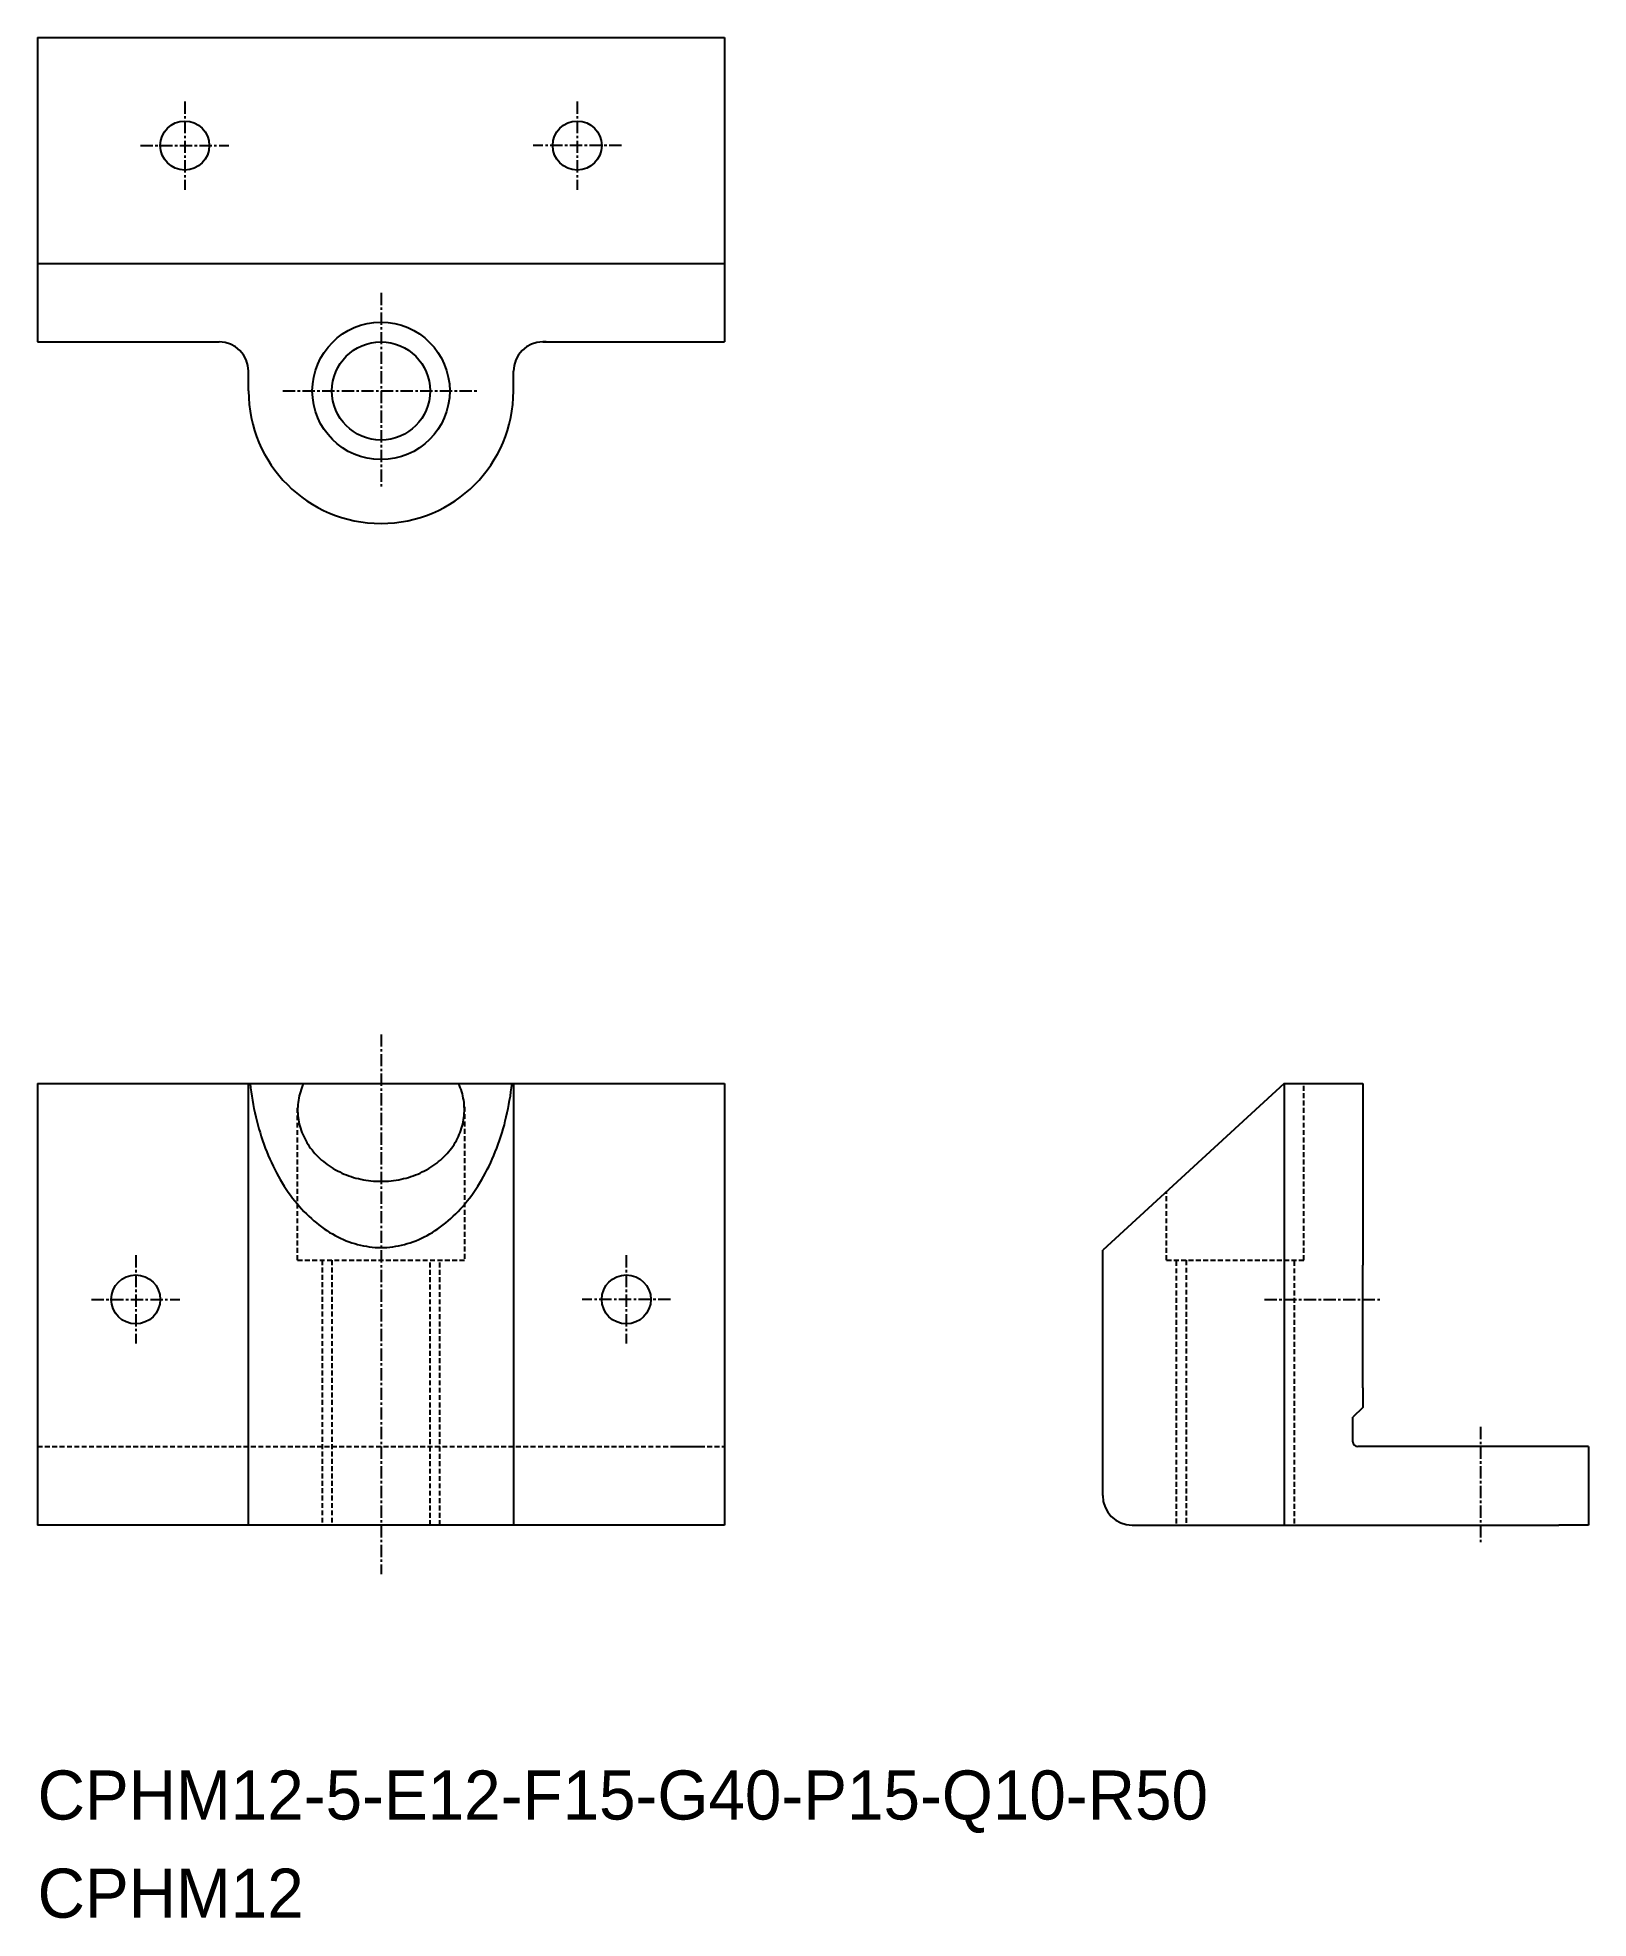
# Model space of a CAD drawing. Extents: x -3547 to -3389, y -785 to -593.
import ezdxf

# ---------------------------------------------------------------- set-up
doc = ezdxf.new("R2010")
doc.units = 0
doc.linetypes.add('CENTER', pattern=[2, 1.25, -0.25, 0.25, -0.25])
doc.linetypes.add('DASHED', pattern=[0.75, 0.5, -0.25])
doc.layers.get('0').update_dxf_attribs({"linetype": 'CONTINUOUS'})
doc.layers.add('CENTER', color=1, linetype='CENTER')

msp = doc.modelspace()

# ---------------------------------------------------------------- linework, layer by layer
at = {"color": 7, "linetype": 'CONTINUOUS'}
for p, q in [((-3546.88, -592.9), (-3546.88, -623.9)), ((-3546.88, -592.9), (-3476.88, -592.9)), ((-3476.88, -592.9), (-3476.88, -623.9)), ((-3546.88, -615.9), (-3476.88, -615.9)), ((-3546.88, -623.9), (-3528.38, -623.9)), ((-3495.05, -623.9), (-3495.38, -623.9)), ((-3495.38, -623.9), (-3476.88, -623.9)), ((-3525.38, -628.9), (-3525.38, -626.9)), ((-3498.38, -626.9), (-3498.38, -626.9)), ((-3498.38, -628.9), (-3498.38, -626.9)), ((-3546.88, -699.46), (-3546.88, -744.46)), ((-3546.88, -699.46), (-3476.88, -699.46)), ((-3525.38, -744.46), (-3525.38, -699.46)), ((-3498.38, -699.46), (-3498.38, -744.46)), ((-3476.88, -699.46), (-3476.88, -744.46)), ((-3419.83, -699.46), (-3438.33, -716.46)), ((-3419.83, -699.46), (-3411.83, -699.46)), ((-3419.83, -699.46), (-3419.83, -744.46)), ((-3411.83, -699.46), (-3411.83, -717.96)), ((-3525.38, -744.46), (-3525.38, -714.46)), ((-3438.33, -741.46), (-3438.33, -716.46)), ((-3411.83, -730.46), (-3411.83, -717.96)), ((-3411.83, -730.46), (-3411.83, -732.46)), ((-3411.83, -732.46), (-3412.83, -733.46)), ((-3412.83, -735.96), (-3412.83, -733.46)), ((-3411.83, -736.46), (-3412.33, -736.46)), ((-3388.83, -736.46), (-3411.83, -736.46)), ((-3388.83, -736.46), (-3388.83, -744.46)), ((-3476.88, -744.46), (-3546.88, -744.46)), ((-3435.33, -744.46), (-3391.83, -744.46)), ((-3388.83, -744.46), (-3391.83, -744.46))]:
    msp.add_line(p, q, dxfattribs=at)
at = {"color": 3, "linetype": 'DASHED'}
for p, q in [((-3417.83, -717.46), (-3417.83, -699.46)), ((-3520.38, -717.46), (-3520.38, -701.83)), ((-3503.38, -701.83), (-3503.38, -717.46)), ((-3431.83, -717.46), (-3431.83, -710.49)), ((-3520.38, -717.46), (-3503.38, -717.46)), ((-3517.88, -717.46), (-3517.88, -744.46)), ((-3516.88, -717.46), (-3516.88, -744.46)), ((-3506.88, -744.46), (-3506.88, -717.46)), ((-3505.88, -744.46), (-3505.88, -717.46)), ((-3431.83, -717.46), (-3417.83, -717.46)), ((-3430.83, -717.55), (-3430.83, -744.46)), ((-3429.83, -717.48), (-3429.83, -744.46)), ((-3419.83, -717.48), (-3419.83, -744.46)), ((-3418.83, -717.55), (-3418.83, -744.46)), ((-3546.88, -736.46), (-3476.88, -736.46)), ((-3481.88, -736.46), (-3479.38, -736.46))]:
    msp.add_line(p, q, dxfattribs=at)
at = {"color": 7, "linetype": 'CONTINUOUS'}
for points in [[(-3525.22, -699.46, 0), (-3525.17, -699.89, 0), (-3525.12, -700.32, 0), (-3525.05, -700.75, 0), (-3524.99, -701.17, 0), (-3524.91, -701.6, 0), (-3524.83, -702.02, 0), (-3524.74, -702.43, 0), (-3524.65, -702.85, 0), (-3524.55, -703.26, 0), (-3524.44, -703.67, 0), (-3524.33, -704.07, 0), (-3524.21, -704.47, 0), (-3524.09, -704.87, 0), (-3523.96, -705.26, 0), (-3523.82, -705.65, 0), (-3523.68, -706.04, 0), (-3523.53, -706.42, 0), (-3523.37, -706.79, 0), (-3523.22, -707.16, 0), (-3523.05, -707.52, 0), (-3522.88, -707.88, 0), (-3522.7, -708.24, 0), (-3522.52, -708.58, 0), (-3522.34, -708.93, 0), (-3522.14, -709.26, 0), (-3521.95, -709.59, 0), (-3521.75, -709.91, 0), (-3521.54, -710.23, 0), (-3521.33, -710.54, 0), (-3521.11, -710.84, 0), (-3520.89, -711.14, 0), (-3520.67, -711.42, 0), (-3520.44, -711.7, 0), (-3520.2, -711.98, 0), (-3519.97, -712.24, 0), (-3519.73, -712.5, 0), (-3519.48, -712.75, 0), (-3519.23, -712.99, 0), (-3518.98, -713.23, 0), (-3518.72, -713.45, 0), (-3518.46, -713.67, 0), (-3518.2, -713.88, 0), (-3517.93, -714.08, 0), (-3517.67, -714.27, 0), (-3517.39, -714.45, 0), (-3517.12, -714.63, 0), (-3516.84, -714.79, 0), (-3516.56, -714.95, 0), (-3516.28, -715.1, 0), (-3516, -715.23, 0), (-3515.71, -715.36, 0), (-3515.42, -715.48, 0), (-3515.13, -715.59, 0), (-3514.84, -715.69, 0), (-3514.55, -715.78, 0), (-3514.26, -715.87, 0), (-3513.96, -715.94, 0), (-3513.67, -716, 0), (-3513.37, -716.05, 0), (-3513.07, -716.1, 0), (-3512.77, -716.13, 0), (-3512.47, -716.16, 0), (-3512.18, -716.17, 0), (-3511.88, -716.18, 0), (-3511.58, -716.17, 0), (-3511.28, -716.16, 0), (-3510.98, -716.13, 0), (-3510.68, -716.1, 0), (-3510.38, -716.05, 0), (-3510.09, -716, 0), (-3509.79, -715.94, 0), (-3509.5, -715.87, 0), (-3509.2, -715.78, 0), (-3508.91, -715.69, 0), (-3508.62, -715.59, 0), (-3508.33, -715.48, 0), (-3508.04, -715.36, 0), (-3507.76, -715.23, 0), (-3507.47, -715.1, 0), (-3507.19, -714.95, 0), (-3506.91, -714.79, 0), (-3506.63, -714.63, 0), (-3506.36, -714.45, 0), (-3506.09, -714.27, 0), (-3505.82, -714.08, 0), (-3505.55, -713.88, 0), (-3505.29, -713.67, 0), (-3505.03, -713.45, 0), (-3504.78, -713.23, 0), (-3504.52, -712.99, 0), (-3504.27, -712.75, 0), (-3504.03, -712.5, 0), (-3503.79, -712.24, 0), (-3503.55, -711.98, 0), (-3503.32, -711.7, 0), (-3503.09, -711.42, 0), (-3502.86, -711.14, 0), (-3502.64, -710.84, 0), (-3502.43, -710.54, 0), (-3502.22, -710.23, 0), (-3502.01, -709.91, 0), (-3501.81, -709.59, 0), (-3501.61, -709.26, 0), (-3501.42, -708.93, 0), (-3501.23, -708.58, 0), (-3501.05, -708.24, 0), (-3500.87, -707.88, 0), (-3500.7, -707.52, 0), (-3500.54, -707.16, 0), (-3500.38, -706.79, 0), (-3500.23, -706.42, 0), (-3500.08, -706.04, 0), (-3499.93, -705.65, 0), (-3499.8, -705.26, 0), (-3499.67, -704.87, 0), (-3499.54, -704.47, 0), (-3499.42, -704.07, 0), (-3499.31, -703.67, 0), (-3499.21, -703.26, 0), (-3499.11, -702.85, 0), (-3499.01, -702.43, 0), (-3498.92, -702.02, 0), (-3498.84, -701.6, 0), (-3498.77, -701.17, 0), (-3498.7, -700.75, 0), (-3498.64, -700.32, 0), (-3498.58, -699.89, 0), (-3498.53, -699.46, 0)], [(-3519.78, -699.46, 0), (-3519.87, -699.67, 0), (-3519.95, -699.88, 0), (-3520.03, -700.09, 0), (-3520.1, -700.3, 0), (-3520.16, -700.52, 0), (-3520.22, -700.73, 0), (-3520.26, -700.95, 0), (-3520.3, -701.17, 0), (-3520.33, -701.39, 0), (-3520.35, -701.61, 0), (-3520.37, -701.83, 0), (-3520.38, -702.06, 0), (-3520.38, -702.28, 0), (-3520.37, -702.5, 0), (-3520.35, -702.72, 0), (-3520.33, -702.94, 0), (-3520.29, -703.16, 0), (-3520.25, -703.38, 0), (-3520.21, -703.6, 0), (-3520.15, -703.82, 0), (-3520.09, -704.03, 0), (-3520.02, -704.24, 0), (-3519.94, -704.46, 0), (-3519.85, -704.67, 0), (-3519.76, -704.87, 0), (-3519.66, -705.08, 0), (-3519.55, -705.28, 0), (-3519.44, -705.48, 0), (-3519.32, -705.67, 0), (-3519.19, -705.87, 0), (-3519.05, -706.05, 0), (-3518.91, -706.24, 0), (-3518.76, -706.42, 0), (-3518.61, -706.6, 0), (-3518.44, -706.77, 0), (-3518.28, -706.94, 0), (-3518.1, -707.11, 0), (-3517.93, -707.27, 0), (-3517.74, -707.42, 0), (-3517.55, -707.57, 0), (-3517.36, -707.72, 0), (-3517.15, -707.86, 0), (-3516.95, -707.99, 0), (-3516.74, -708.12, 0), (-3516.52, -708.25, 0), (-3516.31, -708.37, 0), (-3516.08, -708.48, 0), (-3515.86, -708.59, 0), (-3515.63, -708.69, 0), (-3515.39, -708.78, 0), (-3515.15, -708.87, 0), (-3514.91, -708.95, 0), (-3514.67, -709.03, 0), (-3514.43, -709.1, 0), (-3514.18, -709.16, 0), (-3513.93, -709.22, 0), (-3513.68, -709.27, 0), (-3513.42, -709.31, 0), (-3513.17, -709.35, 0), (-3512.91, -709.38, 0), (-3512.65, -709.4, 0), (-3512.39, -709.42, 0), (-3512.14, -709.43, 0), (-3511.88, -709.43, 0), (-3511.62, -709.43, 0), (-3511.36, -709.42, 0), (-3511.1, -709.4, 0), (-3510.84, -709.38, 0), (-3510.59, -709.35, 0), (-3510.33, -709.31, 0), (-3510.08, -709.27, 0), (-3509.83, -709.22, 0), (-3509.58, -709.16, 0), (-3509.33, -709.1, 0), (-3509.08, -709.03, 0), (-3508.84, -708.95, 0), (-3508.6, -708.87, 0), (-3508.36, -708.78, 0), (-3508.13, -708.69, 0), (-3507.9, -708.59, 0), (-3507.67, -708.48, 0), (-3507.45, -708.37, 0), (-3507.23, -708.25, 0), (-3507.01, -708.12, 0), (-3506.8, -707.99, 0), (-3506.6, -707.86, 0), (-3506.4, -707.72, 0), (-3506.2, -707.57, 0), (-3506.01, -707.42, 0), (-3505.83, -707.27, 0), (-3505.65, -707.11, 0), (-3505.48, -706.94, 0), (-3505.31, -706.77, 0), (-3505.15, -706.6, 0), (-3504.99, -706.42, 0), (-3504.84, -706.24, 0), (-3504.7, -706.05, 0), (-3504.57, -705.87, 0), (-3504.44, -705.67, 0), (-3504.32, -705.48, 0), (-3504.2, -705.28, 0), (-3504.09, -705.08, 0), (-3503.99, -704.87, 0), (-3503.9, -704.67, 0), (-3503.81, -704.46, 0), (-3503.74, -704.24, 0), (-3503.67, -704.03, 0), (-3503.6, -703.82, 0), (-3503.55, -703.6, 0), (-3503.5, -703.38, 0), (-3503.46, -703.16, 0), (-3503.43, -702.94, 0), (-3503.4, -702.72, 0), (-3503.39, -702.5, 0), (-3503.38, -702.28, 0), (-3503.38, -702.06, 0), (-3503.39, -701.83, 0), (-3503.4, -701.61, 0), (-3503.42, -701.39, 0), (-3503.45, -701.17, 0), (-3503.49, -700.95, 0), (-3503.54, -700.73, 0), (-3503.59, -700.52, 0), (-3503.65, -700.3, 0), (-3503.72, -700.09, 0), (-3503.8, -699.88, 0), (-3503.89, -699.67, 0), (-3503.98, -699.46, 0)]]:
    msp.add_polyline3d(points, dxfattribs=at)
for centre, radius in [((-3531.88, -603.9), 2.5), ((-3491.88, -603.9), 2.5), ((-3511.88, -628.9), 7), ((-3511.88, -628.9), 5), ((-3536.88, -721.46), 2.5), ((-3486.88, -721.46), 2.5)]:
    msp.add_circle(centre, radius, dxfattribs=at)
for centre, radius, start, end in [((-3528.38, -626.9), 3, 0, 90), ((-3495.38, -626.9), 3, 90, 180), ((-3511.88, -628.9), 13.5, 180, 0), ((-3412.33, -735.96), 0.5, 180, 270), ((-3435.33, -741.46), 3, 180, 270)]:
    msp.add_arc(centre, radius, start, end, dxfattribs=at)
at = {"layer": 'CENTER', "color": 1, "linetype": 'CENTER'}
for p, q in [((-3531.88, -599.4), (-3531.88, -608.4)), ((-3491.88, -599.4), (-3491.88, -608.4)), ((-3536.38, -603.9), (-3527.38, -603.9)), ((-3487.38, -603.9), (-3496.38, -603.9)), ((-3511.88, -618.9), (-3511.88, -638.9)), ((-3521.88, -628.9), (-3501.88, -628.9)), ((-3511.88, -694.46), (-3511.88, -749.46)), ((-3536.88, -716.96), (-3536.88, -725.96)), ((-3486.88, -716.96), (-3486.88, -725.96)), ((-3541.38, -721.46), (-3532.38, -721.46)), ((-3482.38, -721.46), (-3491.38, -721.46)), ((-3421.83, -721.46), (-3409.83, -721.46)), ((-3399.83, -734.46), (-3399.83, -746.46))]:
    msp.add_line(p, q, dxfattribs=at)

# ---------------------------------------------------------------- texts
at = {"color": 7, "linetype": 'CONTINUOUS'}
for s, p in [('CPHM12-5-E12-F15-G40-P15-Q10-R50', (-3546.88, -774.46)), ('CPHM12', (-3546.88, -784.46))]:
    msp.add_text(s, height=5, dxfattribs=at).set_placement(p)

doc.saveas('drawing.dxf')
